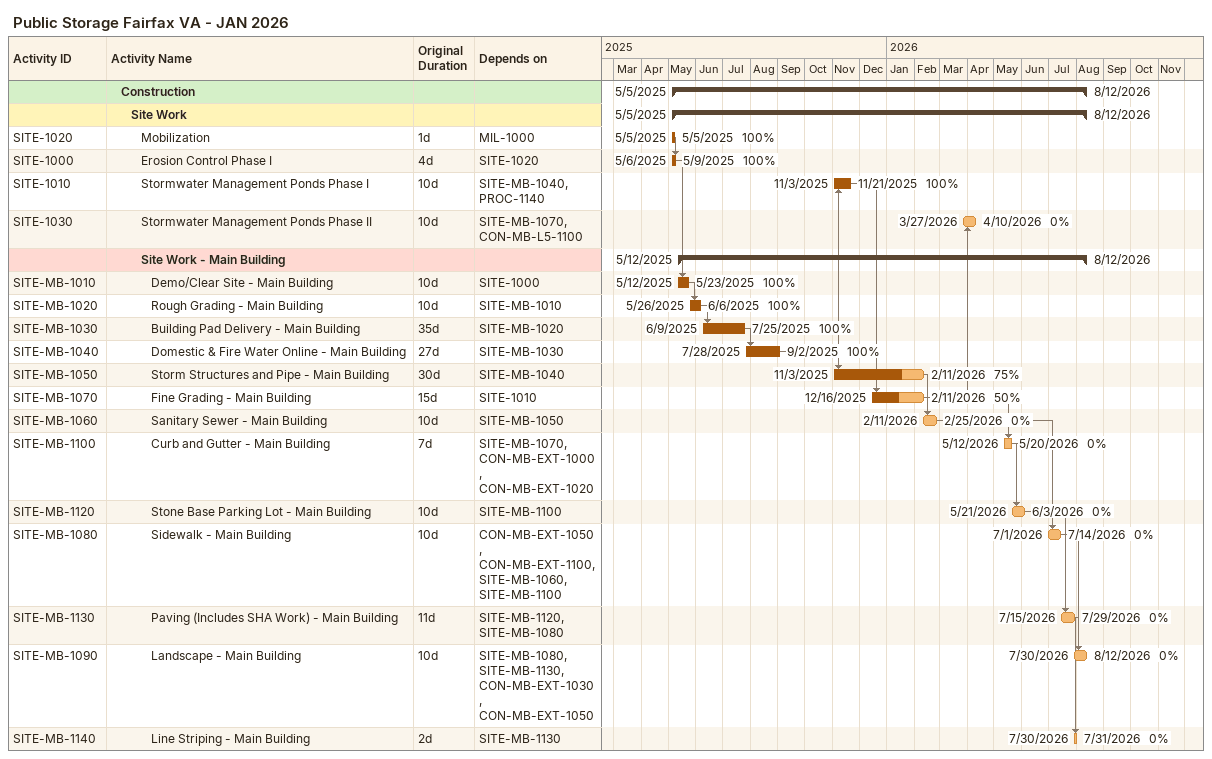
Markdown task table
Public Storage Fairfax VA - JAN 2026

| ID | Level | Task | Original duration | Start | Finish | Predecessors | % complete |
|---|---|---|---|---|---|---|---|
|  | 2 | **Construction** |  | 2025-05-05 | 2026-08-12 |  |  |
|  | 3 | **Site Work** |  | 2025-05-05 | 2026-08-12 |  |  |
| SITE-1020 | 4 | Mobilization | 1d | 2025-05-05 | 2025-05-05 | MIL-1000 | 100 |
| SITE-1000 | 4 | Erosion Control Phase I | 4d | 2025-05-06 | 2025-05-09 | SITE-1020 | 100 |
| SITE-1010 | 4 | Stormwater Management Ponds Phase I | 10d | 2025-11-03 | 2025-11-21 | SITE-MB-1040, PROC-1140 | 100 |
| SITE-1030 | 4 | Stormwater Management Ponds Phase II | 10d | 2026-03-27 | 2026-04-10 | SITE-MB-1070, CON-MB-L5-1100 | 0 |
|  | 4 | **Site Work - Main Building** |  | 2025-05-12 | 2026-08-12 |  |  |
| SITE-MB-1010 | 5 | Demo/Clear Site - Main Building | 10d | 2025-05-12 | 2025-05-23 | SITE-1000 | 100 |
| SITE-MB-1020 | 5 | Rough Grading - Main Building | 10d | 2025-05-26 | 2025-06-06 | SITE-MB-1010 | 100 |
| SITE-MB-1030 | 5 | Building Pad Delivery - Main Building | 35d | 2025-06-09 | 2025-07-25 | SITE-MB-1020 | 100 |
| SITE-MB-1040 | 5 | Domestic & Fire Water Online - Main Building | 27d | 2025-07-28 | 2025-09-02 | SITE-MB-1030 | 100 |
| SITE-MB-1050 | 5 | Storm Structures and Pipe - Main Building | 30d | 2025-11-03 | 2026-02-11 | SITE-MB-1040 | 75 |
| SITE-MB-1070 | 5 | Fine Grading - Main Building | 15d | 2025-12-16 | 2026-02-11 | SITE-1010 | 50 |
| SITE-MB-1060 | 5 | Sanitary Sewer - Main Building | 10d | 2026-02-11 | 2026-02-25 | SITE-MB-1050 | 0 |
| SITE-MB-1100 | 5 | Curb and Gutter - Main Building | 7d | 2026-05-12 | 2026-05-20 | SITE-MB-1070, CON-MB-EXT-1000, CON-MB-EXT-1020 | 0 |
| SITE-MB-1120 | 5 | Stone Base Parking Lot - Main Building | 10d | 2026-05-21 | 2026-06-03 | SITE-MB-1100 | 0 |
| SITE-MB-1080 | 5 | Sidewalk - Main Building | 10d | 2026-07-01 | 2026-07-14 | CON-MB-EXT-1050, CON-MB-EXT-1100, SITE-MB-1060, SITE-MB-1100 | 0 |
| SITE-MB-1130 | 5 | Paving (Includes SHA Work) - Main Building | 11d | 2026-07-15 | 2026-07-29 | SITE-MB-1120, SITE-MB-1080 | 0 |
| SITE-MB-1090 | 5 | Landscape - Main Building | 10d | 2026-07-30 | 2026-08-12 | SITE-MB-1080, SITE-MB-1130, CON-MB-EXT-1030, CON-MB-EXT-1050 | 0 |
| SITE-MB-1140 | 5 | Line Striping - Main Building | 2d | 2026-07-30 | 2026-07-31 | SITE-MB-1130 | 0 |
